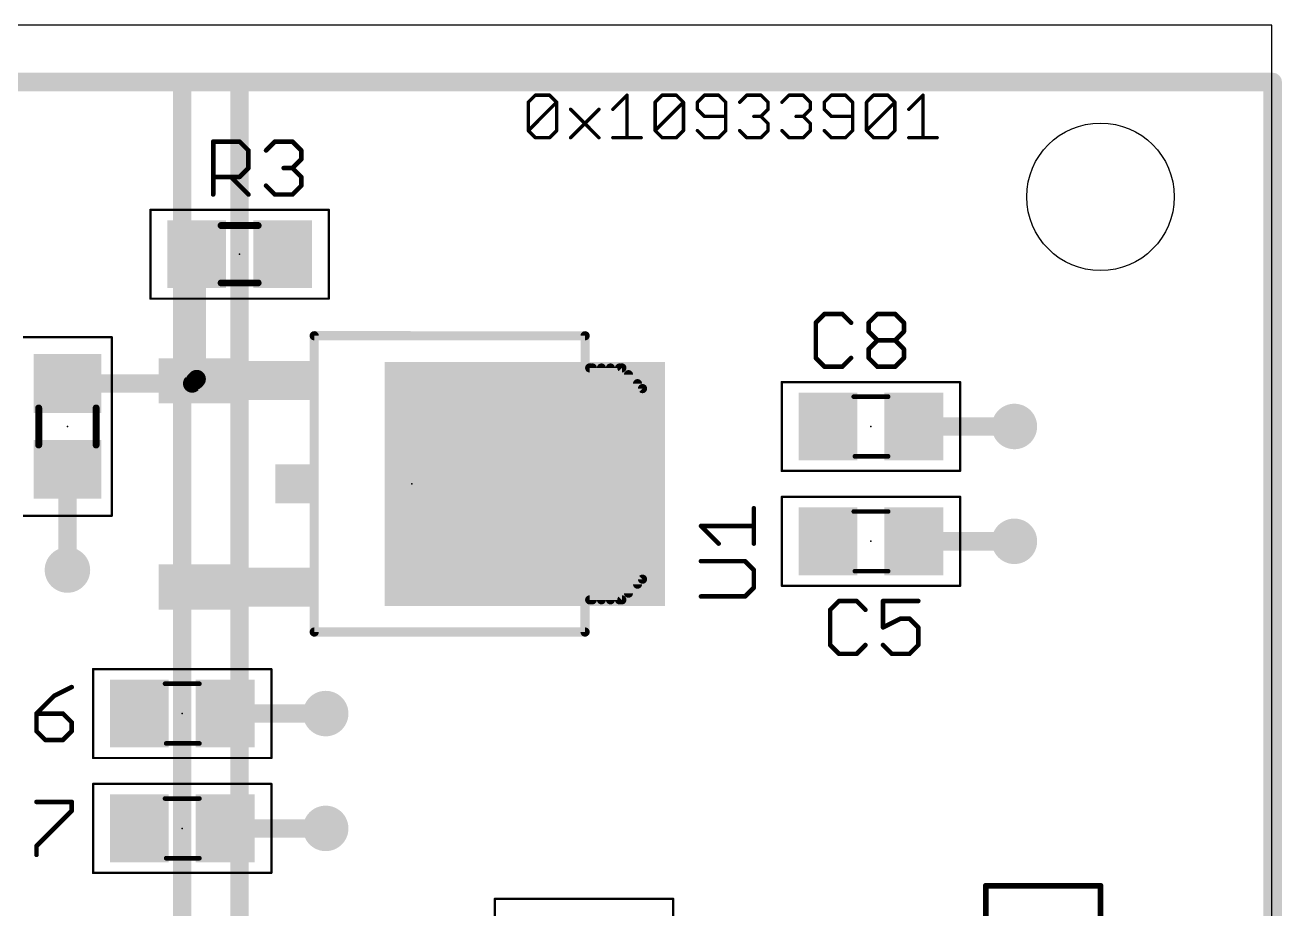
# Model space of a CAD drawing. Extents: x -0.01 to 2.71, y -0.01 to 2.3.
# Drawn here: x 1.613 to 2.708, y 1.53 to 2.3 of the extents above; entities that cross this region are included whole.
import ezdxf

# ---------------------------------------------------------------- set-up
doc = ezdxf.new("R2010")
doc.units = 0
for name, color, linetype in [('1', 22, 'CONTINUOUS'), ('16', 175, 'CONTINUOUS'), ('18', 82, 'CONTINUOUS'), ('20', 7, 'CONTINUOUS'), ('21', 253, 'CONTINUOUS'), ('23', 7, 'CONTINUOUS'), ('25', 253, 'CONTINUOUS'), ('39', 22, 'CONTINUOUS'), ('51', 253, 'CONTINUOUS')]:
    doc.layers.add(name, color=color, linetype=linetype)

# ---------------------------------------------------------------- blocks, each defined once
blk = doc.blocks.new('RECT')
blk.add_solid([(-0.5, -0.5), (0.5, -0.5), (-0.5, 0.5), (0.5, 0.5)])
blk = doc.blocks.new('ROUNDV')
at = {"const_width": 0.5}
blk.add_lwpolyline([(0, -0.25, 1), (0, 0.25, 1), (0, -0.25)], format="xyb", dxfattribs=at)

msp = doc.modelspace()

# ---------------------------------------------------------------- linework, layer by layer
at = {"layer": '1', "const_width": 0.016}
for points in [[(1.75, 2.25), (0.55, 2.25)], [(1.75, 0.5), (1.75, 2.25)], [(1.8, 2.25), (1.8, 0.5)], [(2.7, 2.25), (1.8, 2.25)], [(2.7, 0.5), (2.7, 2.25)], [(1.762598, 1.991339), (1.762598, 2.1)], [(1.758661, 1.987402), (1.65, 1.987402)], [(1.761024, 1.989764), (1.758661, 1.987402)], [(1.761024, 1.989764), (1.762598, 1.991339)], [(2.387402, 1.95), (2.475, 1.95)], [(1.65, 1.825), (1.65, 1.912598)], [(2.475, 1.85), (2.387402, 1.85)], [(1.875, 1.7), (1.787402, 1.7)], [(1.875, 1.6), (1.787402, 1.6)]]:
    msp.add_lwpolyline(points, dxfattribs=at)
at = {"layer": '1', "const_width": 0.008}
for points in [[(1.754, 2.25, 1), (1.746, 2.25)], [(1.75, 2.246, 1), (1.75, 2.254)], [(1.804, 2.25, 1), (1.796, 2.25)], [(1.8, 2.254, 1), (1.8, 2.246)], [(2.704, 2.25, 1), (2.696, 2.25)], [(2.7, 2.246, 1), (2.7, 2.254)], [(1.766598, 2.1, 1), (1.758598, 2.1)], [(1.65, 1.991402, 1), (1.65, 1.983402)], [(1.755833, 1.99023, 1), (1.76149, 1.984573)], [(1.758195, 1.992592, 1), (1.763852, 1.986935)], [(1.763852, 1.986935, 1), (1.758195, 1.992592)], [(1.758598, 1.991339, 1), (1.766598, 1.991339)], [(1.758661, 1.983402, 1), (1.758661, 1.991402)], [(1.765427, 1.98851, 1), (1.75977, 1.994167)], [(2.387402, 1.954, 1), (2.387402, 1.946)], [(2.475, 1.946, 1), (2.475, 1.954)], [(1.654, 1.912598, 1), (1.646, 1.912598)], [(2.387402, 1.854, 1), (2.387402, 1.846)], [(2.475, 1.846, 1), (2.475, 1.854)], [(1.646, 1.825, 1), (1.654, 1.825)], [(1.787402, 1.704, 1), (1.787402, 1.696)], [(1.875, 1.696, 1), (1.875, 1.704)], [(1.787402, 1.604, 1), (1.787402, 1.596)], [(1.875, 1.596, 1), (1.875, 1.604)]]:
    msp.add_lwpolyline(points, format="xyb", dxfattribs=at)
at = {"layer": '16', "const_width": 0.016}
for points in [[(0, 2.25), (2.7, 2.25)], [(2.7, 2.25), (2.7, 0)]]:
    msp.add_lwpolyline(points, dxfattribs=at)
at = {"layer": '16', "const_width": 0.008}
for points in [[(2.704, 2.25, 1), (2.696, 2.25)], [(2.7, 2.246, 1), (2.7, 2.254)]]:
    msp.add_lwpolyline(points, format="xyb", dxfattribs=at)
at = {"layer": '20'}
for p, q in [((2.699213, 2.299508), (0, 2.299508)), ((2.699213, 0), (2.699213, 2.299508))]:
    msp.add_line(p, q, dxfattribs=at)
msp.add_circle((2.55, 2.15), 0.06425, dxfattribs=at)
at = {"layer": '21'}
for points, const_width in [([(1.865, 1.770984), (1.865, 2.029016)], 0.008), ([(1.865, 2.029016), (2.101, 2.029)], 0.008), ([(2.101, 1.771), (1.865, 1.770984)], 0.008), ([(2.45, 1.15), (2.45, 1.55)], 0.005), ([(2.45, 1.55), (2.55, 1.55)], 0.005), ([(2.55, 1.55), (2.55, 1.15)], 0.005)]:
    msp.add_lwpolyline(points, dxfattribs=dict(at, const_width=const_width))
for points, const_width in [([(1.867, 2.029016, 1), (1.863, 2.029016)], 0.004), ([(1.865, 2.031016, 1), (1.865, 2.027016)], 0.004), ([(2.101, 2.027, 1), (2.101, 2.031)], 0.004), ([(1.865, 1.772984, 1), (1.865, 1.768984)], 0.004), ([(2.101, 1.769, 1), (2.101, 1.773)], 0.004), ([(1.863, 1.770984, 1), (1.867, 1.770984)], 0.004), ([(2.45125, 1.55, 1), (2.44875, 1.55)], 0.0025), ([(2.45, 1.55125, 1), (2.45, 1.54875)], 0.0025), ([(2.55125, 1.55, 1), (2.54875, 1.55)], 0.0025), ([(2.55, 1.54875, 1), (2.55, 1.55125)], 0.0025)]:
    msp.add_lwpolyline(points, format="xyb", dxfattribs=dict(at, const_width=const_width))
at = {"layer": '23'}
for p in [(1.8, 2.1), (1.65, 1.95), (2.35, 1.95), (1.95, 1.9), (2.35, 1.85), (1.75, 1.7), (1.75, 1.6)]:
    msp.add_point(p, dxfattribs=at)
at = {"layer": '25', "const_width": 0.004}
for points in [[(1.777, 2.152), (1.777, 2.198039)], [(1.777, 2.198039), (1.80002, 2.198039)], [(1.80002, 2.198039), (1.807693, 2.190366)], [(1.807693, 2.190366), (1.807693, 2.17502)], [(1.823039, 2.190366), (1.830712, 2.198039)], [(1.830712, 2.198039), (1.846059, 2.198039)], [(1.846059, 2.198039), (1.853732, 2.190366)], [(1.853732, 2.190366), (1.853732, 2.182693)], [(1.853732, 2.182693), (1.846059, 2.17502)], [(1.80002, 2.167346), (1.777, 2.167346)], [(1.792346, 2.167346), (1.807693, 2.152)], [(1.807693, 2.17502), (1.80002, 2.167346)], [(1.846059, 2.17502), (1.838386, 2.17502)], [(1.846059, 2.17502), (1.853732, 2.167346)], [(1.853732, 2.167346), (1.853732, 2.159673)], [(1.830712, 2.152), (1.823039, 2.159673)], [(1.853732, 2.159673), (1.846059, 2.152)], [(1.846059, 2.152), (1.830712, 2.152)], [(2.309673, 2.048039), (2.302, 2.040366)], [(2.32502, 2.048039), (2.309673, 2.048039)], [(2.332693, 2.040366), (2.32502, 2.048039)], [(2.348039, 2.040366), (2.355712, 2.048039)], [(2.355712, 2.048039), (2.371059, 2.048039)], [(2.371059, 2.048039), (2.378732, 2.040366)], [(2.302, 2.040366), (2.302, 2.009673)], [(2.348039, 2.032693), (2.348039, 2.040366)], [(2.378732, 2.040366), (2.378732, 2.032693)], [(2.355712, 2.02502), (2.348039, 2.032693)], [(2.348039, 2.017346), (2.355712, 2.02502)], [(2.355712, 2.02502), (2.371059, 2.02502)], [(2.378732, 2.032693), (2.371059, 2.02502)], [(2.371059, 2.02502), (2.378732, 2.017346)], [(2.348039, 2.009673), (2.348039, 2.017346)], [(2.378732, 2.017346), (2.378732, 2.009673)], [(2.302, 2.009673), (2.309673, 2.002)], [(2.309673, 2.002), (2.32502, 2.002)], [(2.32502, 2.002), (2.332693, 2.009673)], [(2.355712, 2.002), (2.348039, 2.009673)], [(2.371059, 2.002), (2.355712, 2.002)], [(2.378732, 2.009673), (2.371059, 2.002)], [(2.248, 1.848039), (2.248, 1.878732)], [(2.217307, 1.848039), (2.201961, 1.863386)], [(2.201961, 1.863386), (2.248, 1.863386)], [(2.240327, 1.832693), (2.201961, 1.832693)], [(2.248, 1.82502), (2.240327, 1.832693)], [(2.248, 1.809673), (2.248, 1.82502)], [(2.240327, 1.802), (2.248, 1.809673)], [(2.201961, 1.802), (2.240327, 1.802)], [(2.322173, 1.798039), (2.3145, 1.790366)], [(2.33752, 1.798039), (2.322173, 1.798039)], [(2.345193, 1.790366), (2.33752, 1.798039)], [(2.391232, 1.798039), (2.360539, 1.798039)], [(2.360539, 1.798039), (2.360539, 1.77502)], [(2.3145, 1.790366), (2.3145, 1.759673)], [(2.360539, 1.77502), (2.375886, 1.782693)], [(2.375886, 1.782693), (2.383559, 1.782693)], [(2.383559, 1.782693), (2.391232, 1.77502)], [(2.391232, 1.77502), (2.391232, 1.759673)], [(2.3145, 1.759673), (2.322173, 1.752)], [(2.322173, 1.752), (2.33752, 1.752)], [(2.33752, 1.752), (2.345193, 1.759673)], [(2.368212, 1.752), (2.360539, 1.759673)], [(2.383559, 1.752), (2.368212, 1.752)], [(2.391232, 1.759673), (2.383559, 1.752)], [(1.653732, 1.723039), (1.638386, 1.715366)], [(1.638386, 1.715366), (1.623039, 1.70002)], [(1.623039, 1.70002), (1.623039, 1.684673)], [(1.646059, 1.70002), (1.623039, 1.70002)], [(1.653732, 1.692346), (1.646059, 1.70002)], [(1.623039, 1.684673), (1.630712, 1.677)], [(1.646059, 1.677), (1.653732, 1.684673)], [(1.653732, 1.684673), (1.653732, 1.692346)], [(1.630712, 1.677), (1.646059, 1.677)], [(1.623039, 1.623039), (1.653732, 1.623039)], [(1.653732, 1.623039), (1.653732, 1.615366)], [(1.653732, 1.615366), (1.623039, 1.584673)], [(1.623039, 1.584673), (1.623039, 1.577)]]:
    msp.add_lwpolyline(points, dxfattribs=at)
at = {"layer": '25', "const_width": 0.002}
for points in [[(1.778, 2.198039, 1), (1.776, 2.198039)], [(1.777, 2.199039, 1), (1.777, 2.197039)], [(1.800727, 2.198746, 1), (1.799312, 2.197332)], [(1.80002, 2.197039, 1), (1.80002, 2.199039)], [(1.808693, 2.190366, 1), (1.806693, 2.190366)], [(1.806986, 2.189659, 1), (1.8084, 2.191073)], [(1.822332, 2.191073, 1), (1.823746, 2.189659)], [(1.830712, 2.199039, 1), (1.830712, 2.197039)], [(1.831419, 2.197332, 1), (1.830005, 2.198746)], [(1.846766, 2.198746, 1), (1.845352, 2.197332)], [(1.846059, 2.197039, 1), (1.846059, 2.199039)], [(1.854732, 2.190366, 1), (1.852732, 2.190366)], [(1.853025, 2.189659, 1), (1.854439, 2.191073)], [(1.852732, 2.182693, 1), (1.854732, 2.182693)], [(1.854439, 2.181986, 1), (1.853025, 2.1834)], [(1.777, 2.168346, 1), (1.777, 2.166346)], [(1.793053, 2.168053, 1), (1.791639, 2.166639)], [(1.799312, 2.168053, 1), (1.800727, 2.166639)], [(1.80002, 2.166346, 1), (1.80002, 2.168346)], [(1.806693, 2.17502, 1), (1.808693, 2.17502)], [(1.8084, 2.174312, 1), (1.806986, 2.175727)], [(1.838386, 2.17602, 1), (1.838386, 2.17402)], [(1.846766, 2.175727, 1), (1.845352, 2.174312)], [(1.845352, 2.175727, 1), (1.846766, 2.174312)], [(1.846059, 2.17402, 1), (1.846059, 2.17602)], [(1.854732, 2.167346, 1), (1.852732, 2.167346)], [(1.853025, 2.166639, 1), (1.854439, 2.168053)], [(1.823746, 2.16038, 1), (1.822332, 2.158966)], [(1.852732, 2.159673, 1), (1.854732, 2.159673)], [(1.854439, 2.158966, 1), (1.853025, 2.16038)], [(1.776, 2.152, 1), (1.778, 2.152)], [(1.806986, 2.151293, 1), (1.8084, 2.152707)], [(1.830712, 2.153, 1), (1.830712, 2.151)], [(1.830005, 2.151293, 1), (1.831419, 2.152707)], [(1.845352, 2.152707, 1), (1.846766, 2.151293)], [(1.846059, 2.151, 1), (1.846059, 2.153)], [(2.309673, 2.049039, 1), (2.309673, 2.047039)], [(2.31038, 2.047332, 1), (2.308966, 2.048746)], [(2.325727, 2.048746, 1), (2.324312, 2.047332)], [(2.32502, 2.047039, 1), (2.32502, 2.049039)], [(2.355712, 2.049039, 1), (2.355712, 2.047039)], [(2.356419, 2.047332, 1), (2.355005, 2.048746)], [(2.371766, 2.048746, 1), (2.370352, 2.047332)], [(2.371059, 2.047039, 1), (2.371059, 2.049039)], [(2.303, 2.040366, 1), (2.301, 2.040366)], [(2.301293, 2.041073, 1), (2.302707, 2.039659)], [(2.331986, 2.039659, 1), (2.3334, 2.041073)], [(2.349039, 2.040366, 1), (2.347039, 2.040366)], [(2.347332, 2.041073, 1), (2.348746, 2.039659)], [(2.379732, 2.040366, 1), (2.377732, 2.040366)], [(2.378025, 2.039659, 1), (2.379439, 2.041073)], [(2.348746, 2.0334, 1), (2.347332, 2.031986)], [(2.347039, 2.032693, 1), (2.349039, 2.032693)], [(2.355712, 2.02602, 1), (2.355712, 2.02402)], [(2.356419, 2.024312, 1), (2.355005, 2.025727)], [(2.355005, 2.024312, 1), (2.356419, 2.025727)], [(2.371766, 2.025727, 1), (2.370352, 2.024312)], [(2.370352, 2.025727, 1), (2.371766, 2.024312)], [(2.371059, 2.02402, 1), (2.371059, 2.02602)], [(2.377732, 2.032693, 1), (2.379732, 2.032693)], [(2.379439, 2.031986, 1), (2.378025, 2.0334)], [(2.349039, 2.017346, 1), (2.347039, 2.017346)], [(2.347332, 2.018053, 1), (2.348746, 2.016639)], [(2.379732, 2.017346, 1), (2.377732, 2.017346)], [(2.378025, 2.016639, 1), (2.379439, 2.018053)], [(2.302707, 2.01038, 1), (2.301293, 2.008966)], [(2.301, 2.009673, 1), (2.303, 2.009673)], [(2.309673, 2.003, 1), (2.309673, 2.001)], [(2.308966, 2.001293, 1), (2.31038, 2.002707)], [(2.324312, 2.002707, 1), (2.325727, 2.001293)], [(2.32502, 2.001, 1), (2.32502, 2.003)], [(2.3334, 2.008966, 1), (2.331986, 2.01038)], [(2.348746, 2.01038, 1), (2.347332, 2.008966)], [(2.347039, 2.009673, 1), (2.349039, 2.009673)], [(2.355712, 2.003, 1), (2.355712, 2.001)], [(2.355005, 2.001293, 1), (2.356419, 2.002707)], [(2.370352, 2.002707, 1), (2.371766, 2.001293)], [(2.371059, 2.001, 1), (2.371059, 2.003)], [(2.377732, 2.009673, 1), (2.379732, 2.009673)], [(2.379439, 2.008966, 1), (2.378025, 2.01038)], [(2.249, 1.878732, 1), (2.247, 1.878732)], [(2.202668, 1.864093, 1), (2.201254, 1.862678)], [(2.201961, 1.864386, 1), (2.201961, 1.862386)], [(2.248, 1.862386, 1), (2.248, 1.864386)], [(2.2166, 1.847332, 1), (2.218014, 1.848746)], [(2.247, 1.848039, 1), (2.249, 1.848039)], [(2.201961, 1.833693, 1), (2.201961, 1.831693)], [(2.241034, 1.8334, 1), (2.23962, 1.831986)], [(2.240327, 1.831693, 1), (2.240327, 1.833693)], [(2.249, 1.82502, 1), (2.247, 1.82502)], [(2.247293, 1.824312, 1), (2.248707, 1.825727)], [(2.247, 1.809673, 1), (2.249, 1.809673)], [(2.248707, 1.808966, 1), (2.247293, 1.81038)], [(2.201961, 1.803, 1), (2.201961, 1.801)], [(2.23962, 1.802707, 1), (2.241034, 1.801293)], [(2.240327, 1.801, 1), (2.240327, 1.803)], [(2.322173, 1.799039, 1), (2.322173, 1.797039)], [(2.32288, 1.797332, 1), (2.321466, 1.798746)], [(2.338227, 1.798746, 1), (2.336812, 1.797332)], [(2.33752, 1.797039, 1), (2.33752, 1.799039)], [(2.360539, 1.799039, 1), (2.360539, 1.797039)], [(2.361539, 1.798039, 1), (2.359539, 1.798039)], [(2.391232, 1.797039, 1), (2.391232, 1.799039)], [(2.3155, 1.790366, 1), (2.3135, 1.790366)], [(2.313793, 1.791073, 1), (2.315207, 1.789659)], [(2.344486, 1.789659, 1), (2.3459, 1.791073)], [(2.375886, 1.783693, 1), (2.375886, 1.781693)], [(2.376333, 1.781798, 1), (2.375438, 1.783587)], [(2.384266, 1.7834, 1), (2.382852, 1.781986)], [(2.383559, 1.781693, 1), (2.383559, 1.783693)], [(2.360092, 1.775914, 1), (2.360986, 1.774125)], [(2.359539, 1.77502, 1), (2.361539, 1.77502)], [(2.392232, 1.77502, 1), (2.390232, 1.77502)], [(2.390525, 1.774312, 1), (2.391939, 1.775727)], [(2.315207, 1.76038, 1), (2.313793, 1.758966)], [(2.3135, 1.759673, 1), (2.3155, 1.759673)], [(2.322173, 1.753, 1), (2.322173, 1.751)], [(2.321466, 1.751293, 1), (2.32288, 1.752707)], [(2.336812, 1.752707, 1), (2.338227, 1.751293)], [(2.33752, 1.751, 1), (2.33752, 1.753)], [(2.3459, 1.758966, 1), (2.344486, 1.76038)], [(2.361246, 1.76038, 1), (2.359832, 1.758966)], [(2.368212, 1.753, 1), (2.368212, 1.751)], [(2.367505, 1.751293, 1), (2.368919, 1.752707)], [(2.382852, 1.752707, 1), (2.384266, 1.751293)], [(2.383559, 1.751, 1), (2.383559, 1.753)], [(2.390232, 1.759673, 1), (2.392232, 1.759673)], [(2.391939, 1.758966, 1), (2.390525, 1.76038)], [(1.654179, 1.722145, 1), (1.653285, 1.723934)], [(1.637938, 1.71626, 1), (1.638833, 1.714472)], [(1.639093, 1.714659, 1), (1.637678, 1.716073)], [(1.624039, 1.70002, 1), (1.622039, 1.70002)], [(1.623039, 1.70102, 1), (1.623039, 1.69902)], [(1.622332, 1.700727, 1), (1.623746, 1.699312)], [(1.646766, 1.700727, 1), (1.645352, 1.699312)], [(1.646059, 1.69902, 1), (1.646059, 1.70102)], [(1.623746, 1.68538, 1), (1.622332, 1.683966)], [(1.654732, 1.692346, 1), (1.652732, 1.692346)], [(1.653025, 1.691639, 1), (1.654439, 1.693053)], [(1.654439, 1.683966, 1), (1.653025, 1.68538)], [(1.622039, 1.684673, 1), (1.624039, 1.684673)], [(1.630712, 1.678, 1), (1.630712, 1.676)], [(1.630005, 1.676293, 1), (1.631419, 1.677707)], [(1.645352, 1.677707, 1), (1.646766, 1.676293)], [(1.646059, 1.676, 1), (1.646059, 1.678)], [(1.652732, 1.684673, 1), (1.654732, 1.684673)], [(1.623039, 1.624039, 1), (1.623039, 1.622039)], [(1.654732, 1.623039, 1), (1.652732, 1.623039)], [(1.653732, 1.622039, 1), (1.653732, 1.624039)], [(1.652732, 1.615366, 1), (1.654732, 1.615366)], [(1.654439, 1.614659, 1), (1.653025, 1.616073)], [(1.624039, 1.584673, 1), (1.622039, 1.584673)], [(1.622332, 1.58538, 1), (1.623746, 1.583966)], [(1.622039, 1.577, 1), (1.624039, 1.577)]]:
    msp.add_lwpolyline(points, format="xyb", dxfattribs=at)
at = {"layer": '39', "const_width": 0.002}
for points in [[(1.722323, 2.138701), (1.877677, 2.138701)], [(1.722323, 2.061299), (1.722323, 2.138701)], [(1.877677, 2.138701), (1.877677, 2.061299)], [(1.877677, 2.061299), (1.722323, 2.061299)], [(1.611299, 2.027677), (1.688701, 2.027677)], [(1.688701, 2.027677), (1.688701, 1.872323)], [(2.272323, 1.988701), (2.427677, 1.988701)], [(2.272323, 1.911299), (2.272323, 1.988701)], [(2.427677, 1.988701), (2.427677, 1.911299)], [(2.427677, 1.911299), (2.272323, 1.911299)], [(2.272323, 1.888701), (2.427677, 1.888701)], [(2.272323, 1.811299), (2.272323, 1.888701)], [(2.427677, 1.888701), (2.427677, 1.811299)], [(1.688701, 1.872323), (1.611299, 1.872323)], [(2.427677, 1.811299), (2.272323, 1.811299)], [(1.672323, 1.738701), (1.827677, 1.738701)], [(1.672323, 1.661299), (1.672323, 1.738701)], [(1.827677, 1.738701), (1.827677, 1.661299)], [(1.827677, 1.661299), (1.672323, 1.661299)], [(1.672323, 1.638701), (1.827677, 1.638701)], [(1.672323, 1.561299), (1.672323, 1.638701)], [(1.827677, 1.638701), (1.827677, 1.561299)], [(1.827677, 1.561299), (1.672323, 1.561299)], [(2.022323, 1.461299), (2.022323, 1.538701)], [(2.022323, 1.538701), (2.177677, 1.538701)], [(2.177677, 1.538701), (2.177677, 1.461299)]]:
    msp.add_lwpolyline(points, dxfattribs=at)
at = {"layer": '39', "const_width": 0.001}
for points in [[(1.722323, 2.139201, 1), (1.722323, 2.138201)], [(1.722823, 2.138701, 1), (1.721823, 2.138701)], [(1.878177, 2.138701, 1), (1.877177, 2.138701)], [(1.877677, 2.138201, 1), (1.877677, 2.139201)], [(1.722323, 2.061799, 1), (1.722323, 2.060799)], [(1.721823, 2.061299, 1), (1.722823, 2.061299)], [(1.877177, 2.061299, 1), (1.878177, 2.061299)], [(1.877677, 2.060799, 1), (1.877677, 2.061799)], [(1.689201, 2.027677, 1), (1.688201, 2.027677)], [(1.688701, 2.027177, 1), (1.688701, 2.028177)], [(2.272323, 1.989201, 1), (2.272323, 1.988201)], [(2.272823, 1.988701, 1), (2.271823, 1.988701)], [(2.428177, 1.988701, 1), (2.427177, 1.988701)], [(2.427677, 1.988201, 1), (2.427677, 1.989201)], [(2.272323, 1.911799, 1), (2.272323, 1.910799)], [(2.271823, 1.911299, 1), (2.272823, 1.911299)], [(2.427177, 1.911299, 1), (2.428177, 1.911299)], [(2.427677, 1.910799, 1), (2.427677, 1.911799)], [(2.272323, 1.889201, 1), (2.272323, 1.888201)], [(2.272823, 1.888701, 1), (2.271823, 1.888701)], [(2.428177, 1.888701, 1), (2.427177, 1.888701)], [(2.427677, 1.888201, 1), (2.427677, 1.889201)], [(1.688201, 1.872323, 1), (1.689201, 1.872323)], [(1.688701, 1.871823, 1), (1.688701, 1.872823)], [(2.272323, 1.811799, 1), (2.272323, 1.810799)], [(2.271823, 1.811299, 1), (2.272823, 1.811299)], [(2.427177, 1.811299, 1), (2.428177, 1.811299)], [(2.427677, 1.810799, 1), (2.427677, 1.811799)], [(1.672323, 1.739201, 1), (1.672323, 1.738201)], [(1.672823, 1.738701, 1), (1.671823, 1.738701)], [(1.828177, 1.738701, 1), (1.827177, 1.738701)], [(1.827677, 1.738201, 1), (1.827677, 1.739201)], [(1.672323, 1.661799, 1), (1.672323, 1.660799)], [(1.671823, 1.661299, 1), (1.672823, 1.661299)], [(1.827177, 1.661299, 1), (1.828177, 1.661299)], [(1.827677, 1.660799, 1), (1.827677, 1.661799)], [(1.672323, 1.639201, 1), (1.672323, 1.638201)], [(1.672823, 1.638701, 1), (1.671823, 1.638701)], [(1.828177, 1.638701, 1), (1.827177, 1.638701)], [(1.827677, 1.638201, 1), (1.827677, 1.639201)], [(1.672323, 1.561799, 1), (1.672323, 1.560799)], [(1.671823, 1.561299, 1), (1.672823, 1.561299)], [(1.827177, 1.561299, 1), (1.828177, 1.561299)], [(1.827677, 1.560799, 1), (1.827677, 1.561799)], [(2.022823, 1.538701, 1), (2.021823, 1.538701)], [(2.022323, 1.539201, 1), (2.022323, 1.538201)], [(2.178177, 1.538701, 1), (2.177177, 1.538701)], [(2.177677, 1.538201, 1), (2.177677, 1.539201)]]:
    msp.add_lwpolyline(points, format="xyb", dxfattribs=at)
at = {"layer": '51'}
for points, const_width in [([(2.0515, 2.23236), (2.057672, 2.238532)], 0.003), ([(2.0515, 2.207672), (2.0515, 2.23236)], 0.003), ([(2.0515, 2.207672), (2.076188, 2.23236)], 0.003), ([(2.057672, 2.238532), (2.070016, 2.238532)], 0.003), ([(2.070016, 2.238532), (2.076188, 2.23236)], 0.003), ([(2.076188, 2.23236), (2.076188, 2.207672)], 0.003), ([(2.125163, 2.226188), (2.137507, 2.238532)], 0.003), ([(2.137507, 2.238532), (2.137507, 2.2015)], 0.003), ([(2.161994, 2.23236), (2.168166, 2.238532)], 0.003), ([(2.161994, 2.207672), (2.161994, 2.23236)], 0.003), ([(2.161994, 2.207672), (2.186682, 2.23236)], 0.003), ([(2.168166, 2.238532), (2.18051, 2.238532)], 0.003), ([(2.18051, 2.238532), (2.186682, 2.23236)], 0.003), ([(2.186682, 2.23236), (2.186682, 2.207672)], 0.003), ([(2.204998, 2.238532), (2.198826, 2.23236)], 0.003), ([(2.198826, 2.23236), (2.198826, 2.226188)], 0.003), ([(2.217342, 2.238532), (2.204998, 2.238532)], 0.003), ([(2.223514, 2.23236), (2.217342, 2.238532)], 0.003), ([(2.223514, 2.207672), (2.223514, 2.23236)], 0.003), ([(2.235657, 2.23236), (2.241829, 2.238532)], 0.003), ([(2.241829, 2.238532), (2.254173, 2.238532)], 0.003), ([(2.254173, 2.238532), (2.260345, 2.23236)], 0.003), ([(2.260345, 2.23236), (2.260345, 2.226188)], 0.003), ([(2.272489, 2.23236), (2.278661, 2.238532)], 0.003), ([(2.278661, 2.238532), (2.291004, 2.238532)], 0.003), ([(2.291004, 2.238532), (2.297176, 2.23236)], 0.003), ([(2.297176, 2.23236), (2.297176, 2.226188)], 0.003), ([(2.315492, 2.238532), (2.30932, 2.23236)], 0.003), ([(2.30932, 2.23236), (2.30932, 2.226188)], 0.003), ([(2.327836, 2.238532), (2.315492, 2.238532)], 0.003), ([(2.334008, 2.23236), (2.327836, 2.238532)], 0.003), ([(2.334008, 2.207672), (2.334008, 2.23236)], 0.003), ([(2.346152, 2.23236), (2.352323, 2.238532)], 0.003), ([(2.346152, 2.207672), (2.346152, 2.23236)], 0.003), ([(2.346152, 2.207672), (2.370839, 2.23236)], 0.003), ([(2.352323, 2.238532), (2.364667, 2.238532)], 0.003), ([(2.364667, 2.238532), (2.370839, 2.23236)], 0.003), ([(2.370839, 2.23236), (2.370839, 2.207672)], 0.003), ([(2.382983, 2.226188), (2.395327, 2.238532)], 0.003), ([(2.395327, 2.238532), (2.395327, 2.2015)], 0.003), ([(2.088331, 2.226188), (2.113019, 2.2015)], 0.003), ([(2.088331, 2.2015), (2.113019, 2.226188)], 0.003), ([(2.198826, 2.226188), (2.204998, 2.220016)], 0.003), ([(2.260345, 2.226188), (2.254173, 2.220016)], 0.003), ([(2.297176, 2.226188), (2.291004, 2.220016)], 0.003), ([(2.30932, 2.226188), (2.315492, 2.220016)], 0.003), ([(2.204998, 2.220016), (2.223514, 2.220016)], 0.003), ([(2.254173, 2.220016), (2.248001, 2.220016)], 0.003), ([(2.254173, 2.220016), (2.260345, 2.213844)], 0.003), ([(2.260345, 2.213844), (2.260345, 2.207672)], 0.003), ([(2.291004, 2.220016), (2.284833, 2.220016)], 0.003), ([(2.291004, 2.220016), (2.297176, 2.213844)], 0.003), ([(2.297176, 2.213844), (2.297176, 2.207672)], 0.003), ([(2.315492, 2.220016), (2.334008, 2.220016)], 0.003), ([(2.057672, 2.2015), (2.0515, 2.207672)], 0.003), ([(2.070016, 2.2015), (2.057672, 2.2015)], 0.003), ([(2.076188, 2.207672), (2.070016, 2.2015)], 0.003), ([(2.125163, 2.2015), (2.149851, 2.2015)], 0.003), ([(2.168166, 2.2015), (2.161994, 2.207672)], 0.003), ([(2.18051, 2.2015), (2.168166, 2.2015)], 0.003), ([(2.186682, 2.207672), (2.18051, 2.2015)], 0.003), ([(2.198826, 2.207672), (2.204998, 2.2015)], 0.003), ([(2.204998, 2.2015), (2.217342, 2.2015)], 0.003), ([(2.217342, 2.2015), (2.223514, 2.207672)], 0.003), ([(2.241829, 2.2015), (2.235657, 2.207672)], 0.003), ([(2.254173, 2.2015), (2.241829, 2.2015)], 0.003), ([(2.260345, 2.207672), (2.254173, 2.2015)], 0.003), ([(2.278661, 2.2015), (2.272489, 2.207672)], 0.003), ([(2.291004, 2.2015), (2.278661, 2.2015)], 0.003), ([(2.297176, 2.207672), (2.291004, 2.2015)], 0.003), ([(2.30932, 2.207672), (2.315492, 2.2015)], 0.003), ([(2.315492, 2.2015), (2.327836, 2.2015)], 0.003), ([(2.327836, 2.2015), (2.334008, 2.207672)], 0.003), ([(2.352323, 2.2015), (2.346152, 2.207672)], 0.003), ([(2.364667, 2.2015), (2.352323, 2.2015)], 0.003), ([(2.370839, 2.207672), (2.364667, 2.2015)], 0.003), ([(2.382983, 2.2015), (2.407671, 2.2015)], 0.003), ([(1.783858, 2.125), (1.816142, 2.125)], 0.006), ([(1.783858, 2.075), (1.816142, 2.075)], 0.006), ([(2.100984, 2.029016), (2.100969, 1.770969)], 0.008), ([(2.105, 2.001), (2.133, 2.001)], 0.008), ([(2.105, 1.799), (2.105, 2.001)], 0.008), ([(2.105, 2.001), (2.133, 2.001)], 0.007866), ([(2.105, 1.799), (2.105, 2.001)], 0.007866), ([(2.107323, 2.001), (2.107323, 1.799)], 0.007866), ([(2.115189, 2.001), (2.115189, 1.799)], 0.007866), ([(2.123055, 2.001), (2.123055, 1.799)], 0.007866), ([(2.130921, 2.001), (2.130921, 1.799)], 0.007866), ([(2.133, 2.001), (2.151, 1.983)], 0.008), ([(2.133, 2.001), (2.151, 1.983)], 0.007866), ([(2.138787, 1.995213), (2.138787, 1.804787)], 0.007866), ([(2.146654, 1.987346), (2.146654, 1.812654)], 0.007866), ([(2.151, 1.983), (2.151, 1.817)], 0.008), ([(2.151, 1.983), (2.151, 1.817)], 0.007866), ([(2.335, 1.975984), (2.365, 1.975984)], 0.004), ([(1.625, 1.933858), (1.625, 1.966142)], 0.006), ([(1.675, 1.933858), (1.675, 1.966142)], 0.006), ([(2.335984, 1.924016), (2.365, 1.924016)], 0.004), ([(2.335, 1.875984), (2.365, 1.875984)], 0.004), ([(2.151, 1.817), (2.133, 1.799)], 0.008), ([(2.151, 1.817), (2.133, 1.799)], 0.007866), ([(2.335984, 1.824016), (2.365, 1.824016)], 0.004), ([(2.133, 1.799), (2.105, 1.799)], 0.008), ([(2.133, 1.799), (2.105, 1.799)], 0.007866), ([(1.735, 1.725984), (1.765, 1.725984)], 0.004), ([(1.735984, 1.674016), (1.765, 1.674016)], 0.004), ([(1.735, 1.625984), (1.765, 1.625984)], 0.004), ([(1.735984, 1.574016), (1.765, 1.574016)], 0.004)]:
    msp.add_lwpolyline(points, dxfattribs=dict(at, const_width=const_width))
for points, const_width in [([(2.05225, 2.23236, 1), (2.05075, 2.23236)], 0.0015), ([(2.05097, 2.23289, 1), (2.05203, 2.231829)], 0.0015), ([(2.057672, 2.239282, 1), (2.057672, 2.237782)], 0.0015), ([(2.058202, 2.238001, 1), (2.057142, 2.239062)], 0.0015), ([(2.070546, 2.239062, 1), (2.069485, 2.238001)], 0.0015), ([(2.070016, 2.237782, 1), (2.070016, 2.239282)], 0.0015), ([(2.076938, 2.23236, 1), (2.075438, 2.23236)], 0.0015), ([(2.076718, 2.231829, 1), (2.075657, 2.23289)], 0.0015), ([(2.075657, 2.231829, 1), (2.076718, 2.23289)], 0.0015), ([(2.138257, 2.238532, 1), (2.136757, 2.238532)], 0.0015), ([(2.138037, 2.238001, 1), (2.136976, 2.239062)], 0.0015), ([(2.162744, 2.23236, 1), (2.161244, 2.23236)], 0.0015), ([(2.161464, 2.23289, 1), (2.162525, 2.231829)], 0.0015), ([(2.168166, 2.239282, 1), (2.168166, 2.237782)], 0.0015), ([(2.168697, 2.238001, 1), (2.167636, 2.239062)], 0.0015), ([(2.18104, 2.239062, 1), (2.17998, 2.238001)], 0.0015), ([(2.18051, 2.237782, 1), (2.18051, 2.239282)], 0.0015), ([(2.187432, 2.23236, 1), (2.185932, 2.23236)], 0.0015), ([(2.187212, 2.231829, 1), (2.186152, 2.23289)], 0.0015), ([(2.186152, 2.231829, 1), (2.187212, 2.23289)], 0.0015), ([(2.198295, 2.23289, 1), (2.199356, 2.231829)], 0.0015), ([(2.199576, 2.23236, 1), (2.198076, 2.23236)], 0.0015), ([(2.204998, 2.239282, 1), (2.204998, 2.237782)], 0.0015), ([(2.205528, 2.238001, 1), (2.204467, 2.239062)], 0.0015), ([(2.217872, 2.239062, 1), (2.216811, 2.238001)], 0.0015), ([(2.217342, 2.237782, 1), (2.217342, 2.239282)], 0.0015), ([(2.224264, 2.23236, 1), (2.222764, 2.23236)], 0.0015), ([(2.222983, 2.231829, 1), (2.224044, 2.23289)], 0.0015), ([(2.235127, 2.23289, 1), (2.236188, 2.231829)], 0.0015), ([(2.241829, 2.239282, 1), (2.241829, 2.237782)], 0.0015), ([(2.242359, 2.238001, 1), (2.241299, 2.239062)], 0.0015), ([(2.254703, 2.239062, 1), (2.253643, 2.238001)], 0.0015), ([(2.254173, 2.237782, 1), (2.254173, 2.239282)], 0.0015), ([(2.261095, 2.23236, 1), (2.259595, 2.23236)], 0.0015), ([(2.259815, 2.231829, 1), (2.260875, 2.23289)], 0.0015), ([(2.271958, 2.23289, 1), (2.273019, 2.231829)], 0.0015), ([(2.278661, 2.239282, 1), (2.278661, 2.237782)], 0.0015), ([(2.279191, 2.238001, 1), (2.27813, 2.239062)], 0.0015), ([(2.291535, 2.239062, 1), (2.290474, 2.238001)], 0.0015), ([(2.291004, 2.237782, 1), (2.291004, 2.239282)], 0.0015), ([(2.297926, 2.23236, 1), (2.296426, 2.23236)], 0.0015), ([(2.296646, 2.231829, 1), (2.297707, 2.23289)], 0.0015), ([(2.31007, 2.23236, 1), (2.30857, 2.23236)], 0.0015), ([(2.30879, 2.23289, 1), (2.30985, 2.231829)], 0.0015), ([(2.315492, 2.239282, 1), (2.315492, 2.237782)], 0.0015), ([(2.316022, 2.238001, 1), (2.314962, 2.239062)], 0.0015), ([(2.328366, 2.239062, 1), (2.327306, 2.238001)], 0.0015), ([(2.327836, 2.237782, 1), (2.327836, 2.239282)], 0.0015), ([(2.334758, 2.23236, 1), (2.333258, 2.23236)], 0.0015), ([(2.333478, 2.231829, 1), (2.334538, 2.23289)], 0.0015), ([(2.345621, 2.23289, 1), (2.346682, 2.231829)], 0.0015), ([(2.346902, 2.23236, 1), (2.345402, 2.23236)], 0.0015), ([(2.352323, 2.239282, 1), (2.352323, 2.237782)], 0.0015), ([(2.352854, 2.238001, 1), (2.351793, 2.239062)], 0.0015), ([(2.365198, 2.239062, 1), (2.364137, 2.238001)], 0.0015), ([(2.364667, 2.237782, 1), (2.364667, 2.239282)], 0.0015), ([(2.371589, 2.23236, 1), (2.370089, 2.23236)], 0.0015), ([(2.37137, 2.231829, 1), (2.370309, 2.23289)], 0.0015), ([(2.370309, 2.231829, 1), (2.37137, 2.23289)], 0.0015), ([(2.396077, 2.238532, 1), (2.394577, 2.238532)], 0.0015), ([(2.395857, 2.238001, 1), (2.394797, 2.239062)], 0.0015), ([(2.088862, 2.226718, 1), (2.087801, 2.225657)], 0.0015), ([(2.11355, 2.225657, 1), (2.112489, 2.226718)], 0.0015), ([(2.124633, 2.226718, 1), (2.125693, 2.225657)], 0.0015), ([(2.199356, 2.226718, 1), (2.198295, 2.225657)], 0.0015), ([(2.198076, 2.226188, 1), (2.199576, 2.226188)], 0.0015), ([(2.259595, 2.226188, 1), (2.261095, 2.226188)], 0.0015), ([(2.260875, 2.225657, 1), (2.259815, 2.226718)], 0.0015), ([(2.296426, 2.226188, 1), (2.297926, 2.226188)], 0.0015), ([(2.297707, 2.225657, 1), (2.296646, 2.226718)], 0.0015), ([(2.30985, 2.226718, 1), (2.30879, 2.225657)], 0.0015), ([(2.30857, 2.226188, 1), (2.31007, 2.226188)], 0.0015), ([(2.382453, 2.226718, 1), (2.383513, 2.225657)], 0.0015), ([(2.204998, 2.220766, 1), (2.204998, 2.219266)], 0.0015), ([(2.204467, 2.219485, 1), (2.205528, 2.220546)], 0.0015), ([(2.223514, 2.219266, 1), (2.223514, 2.220766)], 0.0015), ([(2.248001, 2.220766, 1), (2.248001, 2.219266)], 0.0015), ([(2.254703, 2.220546, 1), (2.253643, 2.219485)], 0.0015), ([(2.253643, 2.220546, 1), (2.254703, 2.219485)], 0.0015), ([(2.254173, 2.219266, 1), (2.254173, 2.220766)], 0.0015), ([(2.261095, 2.213844, 1), (2.259595, 2.213844)], 0.0015), ([(2.259815, 2.213314, 1), (2.260875, 2.214374)], 0.0015), ([(2.284833, 2.220766, 1), (2.284833, 2.219266)], 0.0015), ([(2.291535, 2.220546, 1), (2.290474, 2.219485)], 0.0015), ([(2.290474, 2.220546, 1), (2.291535, 2.219485)], 0.0015), ([(2.291004, 2.219266, 1), (2.291004, 2.220766)], 0.0015), ([(2.297926, 2.213844, 1), (2.296426, 2.213844)], 0.0015), ([(2.296646, 2.213314, 1), (2.297707, 2.214374)], 0.0015), ([(2.315492, 2.220766, 1), (2.315492, 2.219266)], 0.0015), ([(2.314962, 2.219485, 1), (2.316022, 2.220546)], 0.0015), ([(2.334008, 2.219266, 1), (2.334008, 2.220766)], 0.0015), ([(2.05203, 2.208202, 1), (2.05097, 2.207142)], 0.0015), ([(2.05097, 2.208202, 1), (2.05203, 2.207142)], 0.0015), ([(2.05075, 2.207672, 1), (2.05225, 2.207672)], 0.0015), ([(2.057672, 2.20225, 1), (2.057672, 2.20075)], 0.0015), ([(2.057142, 2.20097, 1), (2.058202, 2.20203)], 0.0015), ([(2.069485, 2.20203, 1), (2.070546, 2.20097)], 0.0015), ([(2.070016, 2.20075, 1), (2.070016, 2.20225)], 0.0015), ([(2.075438, 2.207672, 1), (2.076938, 2.207672)], 0.0015), ([(2.076718, 2.207142, 1), (2.075657, 2.208202)], 0.0015), ([(2.087801, 2.20203, 1), (2.088862, 2.20097)], 0.0015), ([(2.112489, 2.20097, 1), (2.11355, 2.20203)], 0.0015), ([(2.125163, 2.20225, 1), (2.125163, 2.20075)], 0.0015), ([(2.136757, 2.2015, 1), (2.138257, 2.2015)], 0.0015), ([(2.149851, 2.20075, 1), (2.149851, 2.20225)], 0.0015), ([(2.161244, 2.207672, 1), (2.162744, 2.207672)], 0.0015), ([(2.162525, 2.208202, 1), (2.161464, 2.207142)], 0.0015), ([(2.161464, 2.208202, 1), (2.162525, 2.207142)], 0.0015), ([(2.168166, 2.20225, 1), (2.168166, 2.20075)], 0.0015), ([(2.167636, 2.20097, 1), (2.168697, 2.20203)], 0.0015), ([(2.17998, 2.20203, 1), (2.18104, 2.20097)], 0.0015), ([(2.18051, 2.20075, 1), (2.18051, 2.20225)], 0.0015), ([(2.185932, 2.207672, 1), (2.187432, 2.207672)], 0.0015), ([(2.187212, 2.207142, 1), (2.186152, 2.208202)], 0.0015), ([(2.199356, 2.208202, 1), (2.198295, 2.207142)], 0.0015), ([(2.204998, 2.20225, 1), (2.204998, 2.20075)], 0.0015), ([(2.204467, 2.20097, 1), (2.205528, 2.20203)], 0.0015), ([(2.216811, 2.20203, 1), (2.217872, 2.20097)], 0.0015), ([(2.217342, 2.20075, 1), (2.217342, 2.20225)], 0.0015), ([(2.222764, 2.207672, 1), (2.224264, 2.207672)], 0.0015), ([(2.224044, 2.207142, 1), (2.222983, 2.208202)], 0.0015), ([(2.236188, 2.208202, 1), (2.235127, 2.207142)], 0.0015), ([(2.241829, 2.20225, 1), (2.241829, 2.20075)], 0.0015), ([(2.241299, 2.20097, 1), (2.242359, 2.20203)], 0.0015), ([(2.253643, 2.20203, 1), (2.254703, 2.20097)], 0.0015), ([(2.254173, 2.20075, 1), (2.254173, 2.20225)], 0.0015), ([(2.259595, 2.207672, 1), (2.261095, 2.207672)], 0.0015), ([(2.260875, 2.207142, 1), (2.259815, 2.208202)], 0.0015), ([(2.273019, 2.208202, 1), (2.271958, 2.207142)], 0.0015), ([(2.278661, 2.20225, 1), (2.278661, 2.20075)], 0.0015), ([(2.27813, 2.20097, 1), (2.279191, 2.20203)], 0.0015), ([(2.290474, 2.20203, 1), (2.291535, 2.20097)], 0.0015), ([(2.291004, 2.20075, 1), (2.291004, 2.20225)], 0.0015), ([(2.296426, 2.207672, 1), (2.297926, 2.207672)], 0.0015), ([(2.297707, 2.207142, 1), (2.296646, 2.208202)], 0.0015), ([(2.30985, 2.208202, 1), (2.30879, 2.207142)], 0.0015), ([(2.315492, 2.20225, 1), (2.315492, 2.20075)], 0.0015), ([(2.314962, 2.20097, 1), (2.316022, 2.20203)], 0.0015), ([(2.327306, 2.20203, 1), (2.328366, 2.20097)], 0.0015), ([(2.327836, 2.20075, 1), (2.327836, 2.20225)], 0.0015), ([(2.333258, 2.207672, 1), (2.334758, 2.207672)], 0.0015), ([(2.334538, 2.207142, 1), (2.333478, 2.208202)], 0.0015), ([(2.346682, 2.208202, 1), (2.345621, 2.207142)], 0.0015), ([(2.345621, 2.208202, 1), (2.346682, 2.207142)], 0.0015), ([(2.345402, 2.207672, 1), (2.346902, 2.207672)], 0.0015), ([(2.352323, 2.20225, 1), (2.352323, 2.20075)], 0.0015), ([(2.351793, 2.20097, 1), (2.352854, 2.20203)], 0.0015), ([(2.364137, 2.20203, 1), (2.365198, 2.20097)], 0.0015), ([(2.364667, 2.20075, 1), (2.364667, 2.20225)], 0.0015), ([(2.370089, 2.207672, 1), (2.371589, 2.207672)], 0.0015), ([(2.37137, 2.207142, 1), (2.370309, 2.208202)], 0.0015), ([(2.382983, 2.20225, 1), (2.382983, 2.20075)], 0.0015), ([(2.394577, 2.2015, 1), (2.396077, 2.2015)], 0.0015), ([(2.407671, 2.20075, 1), (2.407671, 2.20225)], 0.0015), ([(1.783858, 2.1265, 1), (1.783858, 2.1235)], 0.003), ([(1.816142, 2.1235, 1), (1.816142, 2.1265)], 0.003), ([(1.783858, 2.0765, 1), (1.783858, 2.0735)], 0.003), ([(1.816142, 2.0735, 1), (1.816142, 2.0765)], 0.003), ([(2.102984, 2.029016, 1), (2.098984, 2.029016)], 0.004), ([(2.105, 2.003, 1), (2.105, 1.999)], 0.004), ([(2.107, 2.001, 1), (2.103, 2.001)], 0.004), ([(2.105, 2.002967, 1), (2.105, 1.999033)], 0.003933), ([(2.106967, 2.001, 1), (2.103033, 2.001)], 0.003933), ([(2.109289, 2.001, 1), (2.105356, 2.001)], 0.003933), ([(2.117156, 2.001, 1), (2.113222, 2.001)], 0.003933), ([(2.125022, 2.001, 1), (2.121089, 2.001)], 0.003933), ([(2.132888, 2.001, 1), (2.128955, 2.001)], 0.003933), ([(2.134414, 2.002414, 1), (2.131586, 1.999586)], 0.004), ([(2.134391, 2.002391, 1), (2.131609, 1.999609)], 0.003933), ([(2.133, 1.999, 1), (2.133, 2.003)], 0.004), ([(2.133, 1.999033, 1), (2.133, 2.002967)], 0.003933), ([(2.140754, 1.995213, 1), (2.136821, 1.995213)], 0.003933), ([(2.14862, 1.987346, 1), (2.144687, 1.987346)], 0.003933), ([(2.153, 1.983, 1), (2.149, 1.983)], 0.004), ([(2.152967, 1.983, 1), (2.149033, 1.983)], 0.003933), ([(2.149586, 1.981586, 1), (2.152414, 1.984414)], 0.004), ([(2.149609, 1.981609, 1), (2.152391, 1.984391)], 0.003933), ([(2.335, 1.976984, 1), (2.335, 1.974984)], 0.002), ([(2.365, 1.974984, 1), (2.365, 1.976984)], 0.002), ([(1.6265, 1.966142, 1), (1.6235, 1.966142)], 0.003), ([(1.6765, 1.966142, 1), (1.6735, 1.966142)], 0.003), ([(1.6235, 1.933858, 1), (1.6265, 1.933858)], 0.003), ([(1.6735, 1.933858, 1), (1.6765, 1.933858)], 0.003), ([(2.335984, 1.925016, 1), (2.335984, 1.923016)], 0.002), ([(2.365, 1.923016, 1), (2.365, 1.925016)], 0.002), ([(2.335, 1.876984, 1), (2.335, 1.874984)], 0.002), ([(2.365, 1.874984, 1), (2.365, 1.876984)], 0.002), ([(2.149, 1.817, 1), (2.153, 1.817)], 0.004), ([(2.149033, 1.817, 1), (2.152967, 1.817)], 0.003933), ([(2.152414, 1.815586, 1), (2.149586, 1.818414)], 0.004), ([(2.152391, 1.815609, 1), (2.149609, 1.818391)], 0.003933), ([(2.335984, 1.825016, 1), (2.335984, 1.823016)], 0.002), ([(2.365, 1.823016, 1), (2.365, 1.825016)], 0.002), ([(2.136821, 1.804787, 1), (2.140754, 1.804787)], 0.003933), ([(2.144687, 1.812654, 1), (2.14862, 1.812654)], 0.003933), ([(2.105, 1.801, 1), (2.105, 1.797)], 0.004), ([(2.103, 1.799, 1), (2.107, 1.799)], 0.004), ([(2.105, 1.800967, 1), (2.105, 1.797033)], 0.003933), ([(2.103033, 1.799, 1), (2.106967, 1.799)], 0.003933), ([(2.105356, 1.799, 1), (2.109289, 1.799)], 0.003933), ([(2.113222, 1.799, 1), (2.117156, 1.799)], 0.003933), ([(2.121089, 1.799, 1), (2.125022, 1.799)], 0.003933), ([(2.128955, 1.799, 1), (2.132888, 1.799)], 0.003933), ([(2.131586, 1.800414, 1), (2.134414, 1.797586)], 0.004), ([(2.131609, 1.800391, 1), (2.134391, 1.797609)], 0.003933), ([(2.133, 1.797, 1), (2.133, 1.801)], 0.004), ([(2.133, 1.797033, 1), (2.133, 1.800967)], 0.003933), ([(2.098969, 1.770969, 1), (2.102969, 1.770968)], 0.004), ([(1.735, 1.726984, 1), (1.735, 1.724984)], 0.002), ([(1.765, 1.724984, 1), (1.765, 1.726984)], 0.002), ([(1.735984, 1.675016, 1), (1.735984, 1.673016)], 0.002), ([(1.765, 1.673016, 1), (1.765, 1.675016)], 0.002), ([(1.735, 1.626984, 1), (1.735, 1.624984)], 0.002), ([(1.765, 1.624984, 1), (1.765, 1.626984)], 0.002), ([(1.735984, 1.575016, 1), (1.735984, 1.573016)], 0.002), ([(1.765, 1.573016, 1), (1.765, 1.575016)], 0.002)]:
    msp.add_lwpolyline(points, format="xyb", dxfattribs=dict(at, const_width=const_width))

# ---------------------------------------------------------------- block references
at = {"layer": '1', "xscale": 0.051181, "yscale": 0.059055}
for p in [(1.762598, 2.1), (1.837402, 2.1), (2.312598, 1.95), (2.387402, 1.95), (2.312598, 1.85), (2.387402, 1.85), (1.712598, 1.7), (1.787402, 1.7), (1.712598, 1.6), (1.787402, 1.6)]:
    msp.add_blockref('RECT', p, dxfattribs=at)
at = {"layer": '1'}
for p, xscale, yscale, rotation in [((1.65, 1.987402), 0.051181, 0.059055, 90), ((1.761024, 1.989764), 0.03937, 0.062992, 270), ((2.048425, 1.9), 0.212598, 0.244094, 270), ((1.65, 1.912598), 0.051181, 0.059055, 90), ((1.761024, 1.810236), 0.03937, 0.062992, 270)]:
    msp.add_blockref('RECT', p, dxfattribs=dict(at, xscale=xscale, yscale=yscale, rotation=rotation))
at = {"layer": '18', "xscale": 0.039622, "yscale": 0.039622}
for p in [(2.475, 1.95), (2.475, 1.95), (2.475, 1.85), (2.475, 1.85), (1.65, 1.825), (1.65, 1.825), (1.875, 1.7), (1.875, 1.7), (1.875, 1.6), (1.875, 1.6)]:
    msp.add_blockref('ROUNDV', p, dxfattribs=at)
at = {"layer": '21', "xscale": 0.034, "yscale": 0.03, "rotation": 270}
msp.add_blockref('RECT', (1.846, 1.9), dxfattribs=at)
at = {"layer": '51'}
for p, xscale, yscale in [((1.770795, 2.100059), 0.025591, 0.055118), ((1.828795, 2.100059), 0.025591, 0.055118), ((2.321766, 1.950045), 0.029531, 0.057091), ((2.378766, 1.950045), 0.029531, 0.057091), ((2.321766, 1.850045), 0.029531, 0.057091), ((2.378766, 1.850045), 0.029531, 0.057091), ((1.721766, 1.700045), 0.029531, 0.057091), ((1.778766, 1.700045), 0.029531, 0.057091), ((1.721766, 1.600045), 0.029531, 0.057091), ((1.778766, 1.600045), 0.029531, 0.057091)]:
    msp.add_blockref('RECT', p, dxfattribs=dict(at, xscale=xscale, yscale=yscale))
for p, xscale, yscale, rotation in [((1.804, 1.99), 0.034, 0.114, 270), ((1.649941, 1.978795), 0.025591, 0.055118, 90), ((1.649941, 1.920795), 0.025591, 0.055118, 90), ((1.804, 1.81), 0.034, 0.114, 270)]:
    msp.add_blockref('RECT', p, dxfattribs=dict(at, xscale=xscale, yscale=yscale, rotation=rotation))

doc.saveas('drawing.dxf')
